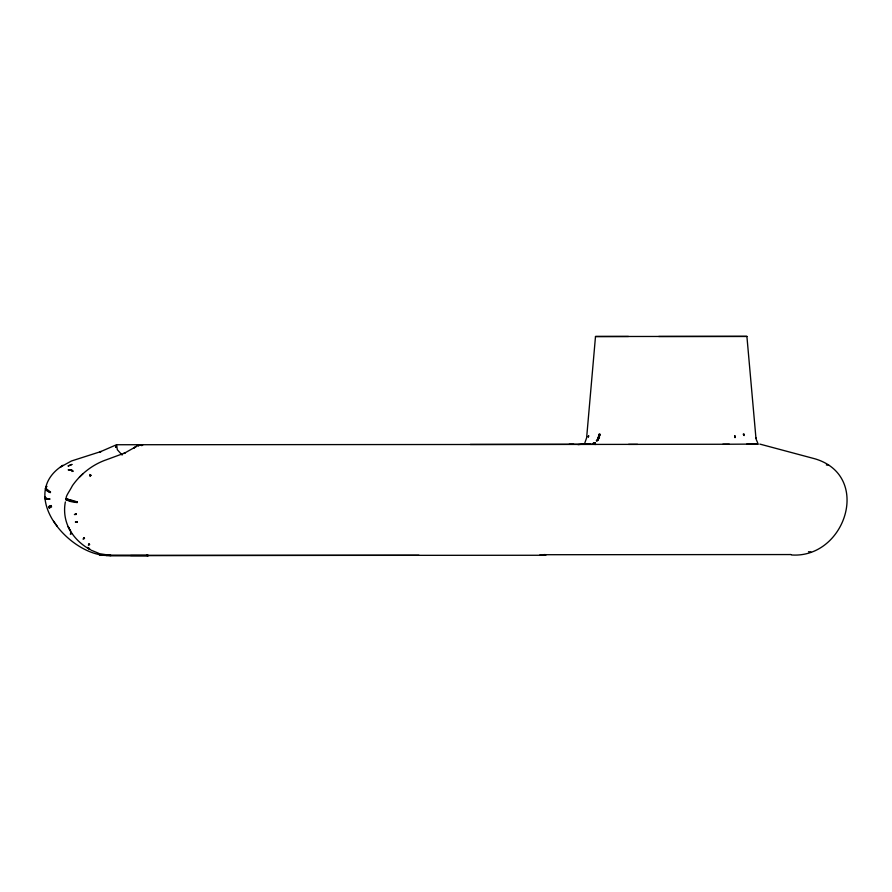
<?xml version="1.0" encoding="UTF-8"?>
<svg xmlns="http://www.w3.org/2000/svg" width="892" height="892" viewBox="0 0 892 892"><rect width="100%" height="100%" fill="white"/><g stroke="black" fill="none" stroke-linecap="round" stroke-linejoin="round"><path stroke-width="1.34" d="M545.859 555.259L106.237 555.515L99.28 554.69L104.977 555.393C66.777 552.661 17.84 493.778 62.931 465.334L60.4 467.085L71.438 460.997L101.164 451.475L99.882 451.965L116.517 444.74L596.057 444.417M116.506 445.019L117.365 449.758L122.126 455.076M628.492 336.462L595.499 336.507L586.624 437.816L584.829 442.923M65.361 501.917C63.365 511.952 65.239 522.645 70.669 531.342L68.182 526.615C72.631 536.482 80.693 544.455 90.159 549.561L87.706 547.387L89.167 549.048L88.698 547.878M66.086 498.884L69.788 500.077L66.097 499.654L66.086 498.884L68.16 499.353L77.37 501.895L77.225 502.586C60.243 500.657 66.264 497.502 72.464 485.594C80.838 473.763 92.846 464.364 106.605 459.692L125.181 452.846L123.821 453.537L135.394 446.992L134.101 447.962L137.792 445.052L136.353 446.714M44.656 498.494L45.157 497.145L45.927 497.703L44.656 498.494L45.314 498.907L49.841 499.286L44.778 497.948L46.072 499.063L49.807 498.74M50.487 491.96L50.32 492.663L48.904 492.027L45.537 489.362L45.782 487.199L46.919 486.341L45.514 488.236L50.487 491.96L47.689 491.347L47.9 490.533L46.707 490.678L46.93 489.797L45.983 489.998L46.217 489.072L45.381 488.76M598.409 437.058L598.967 434.192L600.071 434.214L599.859 435.697L599.647 434.203L598.688 435.954L599.469 437.136L598.186 437.649L598.922 438.507L596.413 440.782L597.395 440.916L598.231 439.767L597.45 439.232L598.409 437.058L599.469 437.136M49.205 507.994L49.796 506.076L51.112 505.574L51.569 506.901L49.205 507.994L48.67 506.522L49.796 506.076L50.298 507.481L51.112 505.574M116.517 446.925L115.793 447.293L116.451 446.089M79.41 477.164L83.001 473.697M115.793 447.293L116.506 446.714M593.325 443.279L595.365 442.744L592.143 443.77L594.217 443.402M596.413 440.782L598.231 439.767L597.227 439.644M791.349 554.947C845.304 558.927 872.409 475.982 815.098 458.856L760.118 444.16M578.027 444.629L584.873 443.904M77.37 501.895L72.051 501.215L72.23 500.445L70.501 500.813L70.691 500.033L69.13 500.457L69.331 499.665L67.959 500.144L68.16 499.353L67.034 499.899L67.234 499.119L66.365 499.721L66.566 498.962L65.975 499.62L66.287 498.974L66.588 499.788L66.766 499.141L69.654 500.59M590.939 444.272L569.141 444.327M755.881 437.716L755.981 438.496L746.905 336.407L658.709 336.485M746.571 444.216L756.884 444.194M470.262 444.461L573.801 444.327M594.73 444.417L637.602 444.372M758.791 444.06L722.821 444.261M628.537 444.383L729.299 444.249M539.649 555.114L544.733 555.103M106.237 555.515L418.961 555.27M130.566 555.515L148.462 555.526L146.745 555.393M595.499 336.507L746.905 336.407M99.28 554.69L101.197 554.757M108.701 555.448L111.076 555.493L99.971 553.765M590.482 444.183L583.881 444.149M109.727 555.46L148.25 555.538L146.5 555.404M826.349 464.966L828.69 465.145M808.509 551.713L810.839 551.903M597.896 438.396L598.922 438.507M100.138 554.646L101.432 554.824M98.967 553.408L91.062 550.152M53.565 521.173L57.188 526.146M757.676 442.811L756.137 439.254M44.6 497.691L45.213 497.981L45.157 497.145M45.782 487.199L45.949 487.779M790.869 554.501A54.602 54.602 0 0 1 788.272 554.556L548.011 554.712A54.602 54.602 0 0 1 544.109 554.568M76.266 513.77L76.266 514.45L74.415 514.539L76.266 513.77M588.341 436.188L588.229 437.236L588.832 435.898L588.341 436.188M71.862 464.453L68.216 465.958L71.862 464.453M66.175 498.884L65.975 499.62L66.175 498.884M70.802 533.026L70.345 534.185L71.583 533.628L70.802 533.026M88.988 543.83L88.397 545.19L89.691 544.666L88.988 543.83M84.004 537.653L83.079 539.114L84.517 538.5L84.004 537.653M142.341 444.785L141.705 445.677L142.898 444.785L142.341 444.785M90.962 475.291L90.092 476.406L89.791 474.522L90.962 475.291M140.278 444.785L138.405 445.799L140.278 444.785M72.999 471.132L71.929 471.478L71.594 469.66L68.182 469.85L71.683 470.14L72.999 471.132M734.874 435.798L734.997 437.548L734.874 435.798M77.147 521.63L75.374 522.01L77.359 522.4L77.147 521.63M743.906 434.103L743.203 434.17L744.095 435.552L743.906 434.103"/></g></svg>
